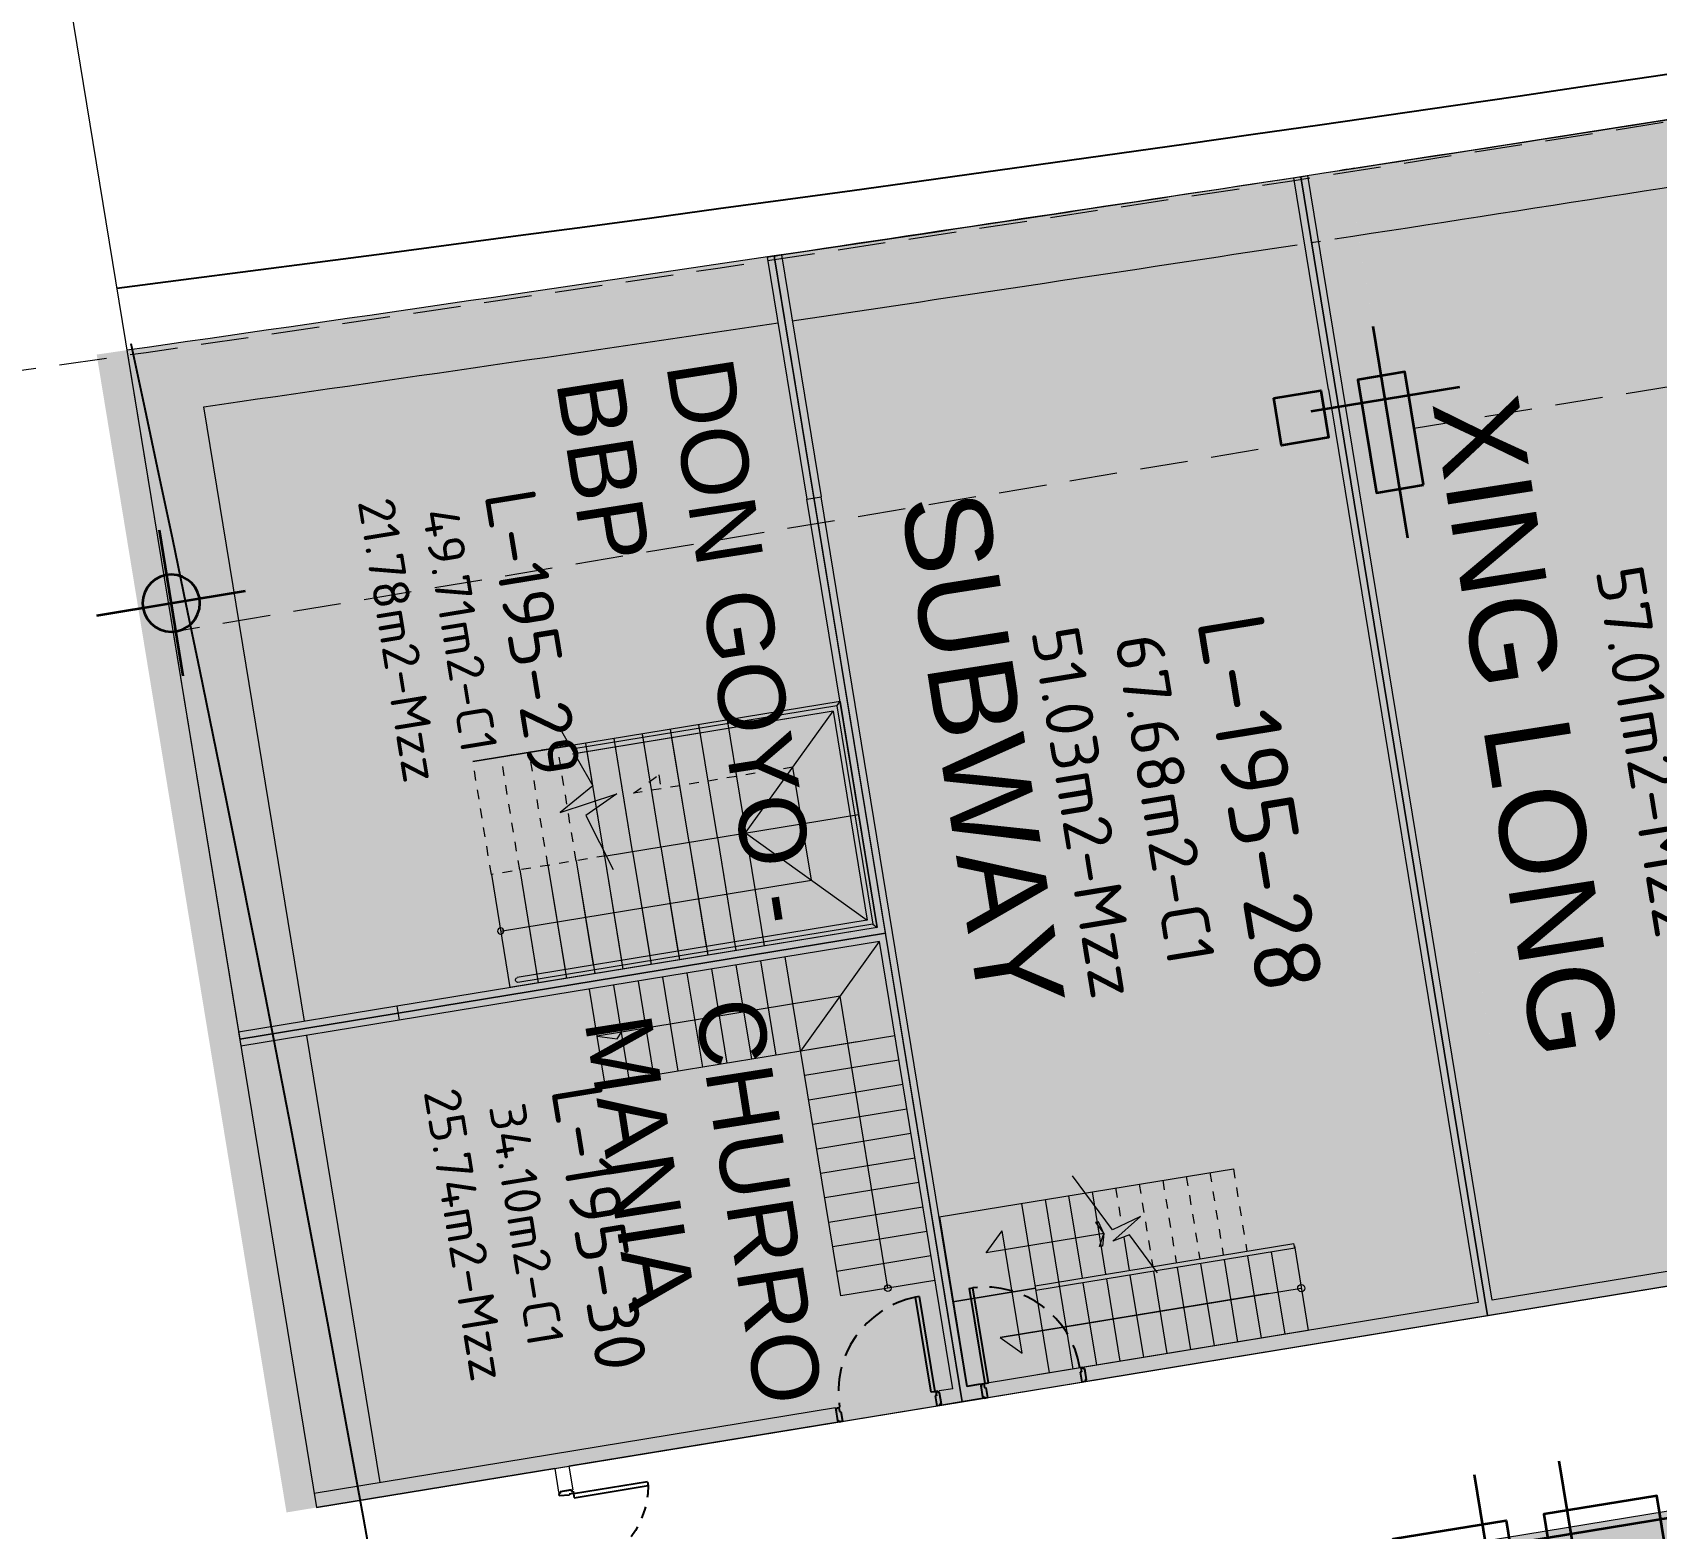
# Model space of a CAD drawing. Header units: metres. Extents: x 2 to 659295185, y -28 to 1124222152.
# Drawn here: x 655546.47 to 655563.49, y 1126398.95 to 1126414.63 of the extents above; entities that cross this region are included whole.
import ezdxf
from ezdxf.enums import TextEntityAlignment as Align

# ---------------------------------------------------------------- set-up
doc = ezdxf.new("R2010")
doc.units = ezdxf.units.M
doc.header["$MEASUREMENT"] = 0
for name, pattern in [('CCSM_C1_CUERPO CK$0$CONTINUA', [0]), ('CCSM_C1_CUERPO CK$0$DASHED', [0.75, 0.5, -0.25]), ('CCSM_C1_CUERPO EL$0$CONTINUA', [0]), ('CCSM_C1_CUERPO EL$0$DASHED', [0.75, 0.5, -0.25]), ('CCSM_C1_CUERPO EL$0$HIDDEN2', [0.1875, 0.125, -0.0625]), ('CONTINUA', [0]), ('DASHDOT', [1, 0.5, -0.25, 0, -0.25]), ('HIDDEN', [0.375, 0.25, -0.125])]:
    doc.linetypes.add(name, pattern=pattern)
doc.layers.get('0').update_dxf_attribs({"linetype": 'CONTINUOUS'})
for name, color, linetype in [('CCSM_C1_CUERPO CK$0$A-PARED', 2, 'CCSM_C1_CUERPO CK$0$CONTINUA'), ('CCSM_C1_CUERPO CK$0$A-VISTA 4', 8, 'CONTINUOUS'), ('CCSM_C1_CUERPO EL$0$A-AREAS COMERCIALES', 151, 'CONTINUOUS'), ('CCSM_C1_CUERPO EL$0$A-LOCAL ID', 7, 'CONTINUOUS'), ('CCSM_C1_CUERPO EL$0$A-PARED', 2, 'CCSM_C1_CUERPO EL$0$CONTINUA'), ('CCSM_C1_CUERPO EL$0$A-PROYECCIONES', 5, 'CCSM_C1_CUERPO EL$0$DASHED'), ('CCSM_C1_CUERPO EL$0$A-PUERTA', 5, 'CCSM_C1_CUERPO EL$0$CONTINUA'), ('CCSM_C1_CUERPO EL$0$A-VISTA 3', 5, 'CONTINUOUS'), ('CCSM_C1_CUERPO EL$0$ID_AREA EXACTA', 7, 'CONTINUOUS'), ('CCSM_C1_CUERPO EL$0$ID_Nº LOCAL', 7, 'CONTINUOUS'), ('CCSM_C1_CUERPO EL$0$ID_RUBRO', 7, 'CONTINUOUS'), ('MESAS DE FERIA', 7, 'CONTINUOUS'), ('PARED', 7, 'CONTINUOUS')]:
    doc.layers.add(name, color=color, linetype=linetype)
for name, color, linetype, lineweight in [('CCSM_XREF ESTRUCTURA15$0$E-CA-COLUMNA', 2, 'CONTINUOUS', 35), ('CCSM_XREF ESTRUCTURA15$0$E-CE-COLUMNA', 2, 'CONTINUOUS', 35), ('CCSM_XREF ESTRUCTURA15$0$E-CL-COLUMNA', 2, 'CONTINUOUS', 35), ('FINO', 3, 'CONTINUOUS', 15), ('LOCALES ASIGNADOS', 41, 'DASHDOT', 0), ('LOCALES FERIA', 11, 'CONTINUOUS', 0), ('NOMBRES LOCATARIOS', 7, 'CONTINUA', 0), ('XREF ESCALERAS', 252, 'CONTINUOUS', 0)]:
    doc.layers.add(name, color=color, linetype=linetype, lineweight=lineweight)
doc.styles.add('CCSM_C1_CUERPO EL$0$ROMANS', font='romans__.ttf')
doc.styles.get("Standard").update_dxf_attribs({"font": 'tahoma.ttf'})

# ---------------------------------------------------------------- blocks, each defined once
blk = doc.blocks.new('CCSM_C1_CUERPO EL$0$P. Doble 180+')
for p, q in [((-0.938, 1.589), (-0.153, 1.589)), ((-0.938, 1.589), (-0.938, 1.549)), ((-0.153, 1.549), (-0.938, 1.549)), ((-0.138, 1.619), (-0.153, 1.619)), ((-0.153, 1.619), (-0.153, 1.594)), ((-0.153, 1.594), (-0.108, 1.594)), ((-0.153, 1.589), (-0.153, 1.549)), ((-0.138, 1.634), (-0.138, 1.619)), ((-0.138, 1.634), (-0.018, 1.634)), ((-0.138, 1.634), (-0.018, 1.634)), ((-0.108, 1.584), (-0.003, 1.595)), ((-0.108, 1.594), (-0.108, 1.584)), ((-0.018, 1.634), (-0.018, 1.619)), ((-0.018, 1.619), (-0.003, 1.619)), ((-0.003, 1.619), (-0.003, 1.594)), ((-0.153, 0.069), (-0.938, 0.069)), ((-0.938, 0.029), (-0.938, 0.069)), ((-0.938, 0.029), (-0.938, 0.069)), ((-0.938, 0.029), (-0.153, 0.029)), ((-0.153, 0.029), (-0.153, 0.069)), ((-0.153, 0.024), (-0.108, 0.024)), ((-0.153, -0.001), (-0.153, 0.024)), ((-0.108, 0.034), (-0.003, 0.024)), ((-0.108, 0.024), (-0.108, 0.034)), ((-0.003, -0.001), (-0.003, 0.024)), ((-0.138, -0.001), (-0.153, -0.001)), ((-0.138, -0.016), (-0.138, -0.001)), ((-0.138, -0.016), (-0.018, -0.016)), ((-0.018, -0.016), (-0.018, -0.001)), ((-0.018, -0.001), (-0.003, -0.001))]:
    blk.add_line(p, q)
at = {"color": 8, "linetype": 'CCSM_C1_CUERPO EL$0$HIDDEN2'}
for centre, radius, start, end in [((-0.069, 1.686), 0.88, 188.9638, 274.317), ((-0.075, -0.06), 0.872, 85.2271, 171.4921)]:
    blk.add_arc(centre, radius, start, end, dxfattribs=at)
blk = doc.blocks.new('CCSM_XREF ESTRUCTURA15$0$CCSM_COLUM REDONDA')
at = {"color": 5}
for p, q in [((0, 0.774), (0, -0.774)), ((-0.789, 0), (0.789, 0))]:
    blk.add_line(p, q, dxfattribs=at)
blk.add_circle((0, 0), 0.3)
blk = doc.blocks.new('CCSM_XREF ESTRUCTURA15$0$COLUM L 120x120')
at = {"color": 5}
for p, q in [((0, 1.095), (0, -0.482)), ((1.474, 0), (-0.774, 0))]:
    blk.add_line(p, q, dxfattribs=at)
blk.add_lwpolyline([(0.95, 0.25), (0.25, 0.25), (0.25, 0.95), (-0.25, 0.95), (-0.25, -0.25), (0.95, -0.25)], close=True)
blk = doc.blocks.new('CCSM_C1_CUERPO EL$0$P-DER 110-15')
for p, q in [((-0.045, 1.01), (-0.085, 1.01)), ((-0.085, 0), (-0.085, 1.01)), ((-0.045, 1.01), (-0.045, 0)), ((-0.015, 0), (-0.035, 0)), ((-0.015, -0.015), (-0.015, 0)), ((-1.1, -0.015), (-1.085, -0.015)), ((-1.1, -0.015), (-1.1, -0.135)), ((-1.1, -0.135), (-1.085, -0.135)), ((-1.085, 0), (-1.065, 0)), ((-1.085, -0.015), (-1.085, 0)), ((-1.085, -0.135), (-1.085, -0.15)), ((-1.085, -0.15), (-1.05, -0.15)), ((-1.065, 0), (-1.065, -0.045)), ((-1.065, -0.045), (-1.05, -0.045)), ((-1.05, -0.045), (-1.05, -0.15)), ((-0.045, 0), (-0.085, 0)), ((-0.035, -0.045), (-0.05, -0.045)), ((-0.05, -0.045), (-0.05, -0.15)), ((-0.015, -0.15), (-0.05, -0.15)), ((-0.035, 0), (-0.035, -0.045)), ((0, -0.015), (-0.015, -0.015)), ((0, -0.135), (-0.015, -0.135)), ((-0.015, -0.135), (-0.015, -0.15)), ((0, -0.015), (0, -0.135))]:
    blk.add_line(p, q)
at = {"color": 8, "linetype": 'CCSM_C1_CUERPO EL$0$DASHED', "ltscale": 0.5}
blk.add_arc((-0.045, 0), 1.011, 92.268, 180, dxfattribs=at)
blk = doc.blocks.new('CCSM_C1_CUERPO EL$0$P-IZQ 110-15')
for p, q in [((0.045, 1.01), (0.085, 1.01)), ((0.045, 1.01), (0.045, 0)), ((0.085, 0), (0.085, 1.01)), ((0, -0.015), (0.015, -0.015)), ((0, -0.015), (0, -0.135)), ((0, -0.135), (0.015, -0.135)), ((0.015, 0), (0.035, 0)), ((0.015, -0.015), (0.015, 0)), ((0.015, -0.135), (0.015, -0.15)), ((0.015, -0.15), (0.05, -0.15)), ((0.035, 0), (0.035, -0.045)), ((0.035, -0.045), (0.05, -0.045)), ((0.045, 0), (0.085, 0)), ((0.05, -0.045), (0.05, -0.15)), ((1.065, -0.045), (1.05, -0.045)), ((1.05, -0.045), (1.05, -0.15)), ((1.085, -0.15), (1.05, -0.15)), ((1.065, 0), (1.065, -0.045)), ((1.085, 0), (1.065, 0)), ((1.085, -0.015), (1.085, 0)), ((1.1, -0.015), (1.085, -0.015)), ((1.1, -0.135), (1.085, -0.135)), ((1.085, -0.135), (1.085, -0.15)), ((1.1, -0.015), (1.1, -0.135))]:
    blk.add_line(p, q)
at = {"color": 8, "linetype": 'CCSM_C1_CUERPO EL$0$DASHED', "ltscale": 0.5}
blk.add_arc((0.045, 0), 1.011, 360, 87.732, dxfattribs=at)
blk = doc.blocks.new('CCSM_XREF ESTRUCTURA15$0$COL REC 120X50')
at = {"color": 5}
for p, q in [((0, -0.789), (0, 0.789)), ((-1.474, 0), (0.774, 0))]:
    blk.add_line(p, q, dxfattribs=at)
blk.add_lwpolyline([(-0.95, -0.25), (0.25, -0.25), (0.25, 0.25), (-0.95, 0.25)], close=True)
blk = doc.blocks.new('CCSM_XREF ESTRUCTURA15$0$CCSM_COLUMNA REC')
at = {"layer": 'CCSM_XREF ESTRUCTURA15$0$E-CA-COLUMNA'}
blk.add_lwpolyline([(-0.25, -0.25), (0.25, -0.25), (0.25, 0.25), (-0.25, 0.25)], close=True, dxfattribs=at)
blk = doc.blocks.new('STAIRS2')
for p, q in [((655560.082, 1126407.36), (655561.096, 1126407.526)), ((655561.096, 1126407.526), (655560.082, 1126407.36))]:
    blk.add_line(p, q)
at = {"layer": 'XREF ESCALERAS', "linetype": 'HIDDEN', "ltscale": 0.02}
for p, q in [((655560.082, 1126407.36), (655561.096, 1126407.526)), ((655560.698, 1126406.245), (655560.504, 1126407.429)), ((655560.994, 1126406.293), (655560.8, 1126407.477)), ((655561.291, 1126406.342), (655561.096, 1126407.526)), ((655560.402, 1126406.196), (655560.208, 1126407.38))]:
    blk.add_line(p, q, dxfattribs=at)
at = {"layer": 'XREF ESCALERAS'}
for p, q in [((655557.248, 1126406.895), (655560.082, 1126407.36)), ((655557.294, 1126406.862), (655560.073, 1126407.318)), ((655557.294, 1126406.862), (655560.073, 1126407.318)), ((655557.351, 1126406.821), (655560.082, 1126407.268)), ((655557.351, 1126406.821), (655560.063, 1126407.265)), ((655559.623, 1126407.244), (655559.616, 1126407.283)), ((655559.81, 1126406.099), (655559.616, 1126407.283)), ((655560.106, 1126406.148), (655559.912, 1126407.332)), ((655558.432, 1126407.089), (655558.438, 1126407.05)), ((655558.432, 1126407.089), (655558.82, 1126404.721)), ((655558.735, 1126407.098), (655558.728, 1126407.138)), ((655558.922, 1126405.954), (655558.728, 1126407.138)), ((655559.031, 1126407.147), (655559.024, 1126407.186)), ((655559.218, 1126406.002), (655559.024, 1126407.186)), ((655559.218, 1126406.002), (655559.039, 1126407.097)), ((655559.327, 1126407.195), (655559.32, 1126407.235)), ((655559.514, 1126406.051), (655559.32, 1126407.235)), ((655559.514, 1126406.051), (655559.335, 1126407.146)), ((655559.81, 1126406.099), (655559.631, 1126407.194)), ((655560.106, 1126406.148), (655559.927, 1126407.243)), ((655557.248, 1126406.895), (655557.636, 1126404.527)), ((655557.248, 1126406.895), (655557.636, 1126404.527)), ((655557.294, 1126406.862), (655557.248, 1126406.895)), ((655557.294, 1126406.862), (655557.669, 1126404.573)), ((655557.294, 1126406.862), (655557.669, 1126404.573)), ((655557.351, 1126406.821), (655557.71, 1126404.63)), ((655558.626, 1126405.905), (655557.351, 1126406.821)), ((655557.351, 1126406.821), (655557.71, 1126404.63)), ((655558.131, 1126405.216), (655557.937, 1126406.4)), ((655560.698, 1126406.245), (655560.878, 1126405.149)), ((655560.698, 1126406.245), (655560.893, 1126405.06)), ((655560.994, 1126406.293), (655561.174, 1126405.198)), ((655560.994, 1126406.293), (655561.189, 1126405.109)), ((655561.291, 1126406.342), (655561.485, 1126405.157)), ((655561.291, 1126406.342), (655561.485, 1126405.157)), ((655560.087, 1126406.144), (655557.442, 1126405.711)), ((655559.81, 1126406.099), (655559.99, 1126405.004)), ((655559.81, 1126406.099), (655560.004, 1126404.915)), ((655560.106, 1126406.148), (655560.286, 1126405.052)), ((655560.106, 1126406.148), (655560.3, 1126404.963)), ((655560.402, 1126406.196), (655560.582, 1126405.101)), ((655560.402, 1126406.196), (655560.596, 1126405.012)), ((655558.626, 1126405.905), (655557.71, 1126404.63)), ((655558.922, 1126405.954), (655559.102, 1126404.858)), ((655558.922, 1126405.954), (655559.116, 1126404.769)), ((655559.218, 1126406.002), (655559.398, 1126404.907)), ((655559.218, 1126406.002), (655559.412, 1126404.818)), ((655559.514, 1126406.051), (655559.694, 1126404.955)), ((655559.514, 1126406.051), (655559.708, 1126404.866)), ((655561.388, 1126405.75), (655558.131, 1126405.216)), ((655557.71, 1126404.63), (655561.381, 1126405.232)), ((655557.71, 1126404.63), (655561.381, 1126405.232)), ((655557.636, 1126404.527), (655561.485, 1126405.157)), ((655557.636, 1126404.527), (655561.485, 1126405.157)), ((655557.669, 1126404.573), (655561.387, 1126405.182)), ((655557.669, 1126404.573), (655561.387, 1126405.182)), ((655560.59, 1126405.052), (655560.596, 1126405.012)), ((655560.886, 1126405.1), (655560.893, 1126405.06)), ((655561.182, 1126405.149), (655561.189, 1126405.109)), ((655559.702, 1126404.906), (655559.708, 1126404.866)), ((655559.998, 1126404.954), (655560.004, 1126404.915)), ((655560.294, 1126405.003), (655560.3, 1126404.963)), ((655558.814, 1126404.76), (655558.82, 1126404.721)), ((655559.11, 1126404.809), (655559.116, 1126404.769)), ((655559.406, 1126404.857), (655559.412, 1126404.818)), ((655557.669, 1126404.573), (655557.636, 1126404.527))]:
    blk.add_line(p, q, dxfattribs=at)
at = {"layer": 'XREF ESCALERAS', "linetype": 'CCSM_C1_CUERPO CK$0$DASHED', "ltscale": 0.02}
for p, q in [((655559.608, 1126406.674), (655559.292, 1126406.773)), ((655559.292, 1126406.773), (655559.319, 1126406.627)), ((655557.937, 1126406.4), (655559.608, 1126406.674)), ((655560.087, 1126406.144), (655561.291, 1126406.342)), ((655560.087, 1126406.144), (655561.291, 1126406.342))]:
    blk.add_line(p, q, dxfattribs=at)
at = {"layer": 'XREF ESCALERAS'}
blk.add_lwpolyline([(655560.116, 1126407.531), (655559.986, 1126406.882), (655560.398, 1126406.729), (655559.773, 1126406.724), (655560.154, 1126406.613), (655560.064, 1126405.983)], dxfattribs=at)
blk.add_lwpolyline([(655560.116, 1126407.531), (655559.986, 1126406.882), (655560.398, 1126406.729), (655559.773, 1126406.724), (655560.154, 1126406.613), (655560.064, 1126405.983)], dxfattribs=at)
at = {"layer": 'XREF ESCALERAS', "linetype": 'CCSM_C1_CUERPO CK$0$DASHED', "ltscale": 0.02}
blk.add_lwpolyline([(655557.937, 1126406.4), (655559.608, 1126406.674), (655559.292, 1126406.773), (655559.319, 1126406.627)], dxfattribs=at)
at = {"layer": 'XREF ESCALERAS'}
blk.add_circle((655561.388, 1126405.75), 0.0332, dxfattribs=at)
blk.add_arc((655561.38, 1126405.206), 0.0253, 287.3371, 88.5915, dxfattribs=at)
blk.add_arc((655561.38, 1126405.206), 0.0253, 287.3371, 88.5915, dxfattribs=at)
blk = doc.blocks.new('CCSM_C1_CUERPO EL$0$IDENT LOCAL')
at = {"style": 'CCSM_C1_CUERPO EL$0$ROMANS'}
for tag, height, p in [('NºLOCAL', 0.7, (0.201, 1.671)), ('AREA-EXACTA', 0.5, (0, 0.85)), ('RUBRO', 0.35, (0, 0)), ('USO', 0.35, (0, -0.85))]:
    blk.add_attdef(tag, text='', height=height, dxfattribs=at).set_placement(p, align=Align.BOTTOM_CENTER)

msp = doc.modelspace()

# ---------------------------------------------------------------- hatches: boundary and pattern name
at = {"layer": 'LOCALES ASIGNADOS'}
h = msp.add_hatch(color=256, dxfattribs=at)
edge = h.paths.add_edge_path()
edge.add_arc((219491.1056, 1054914.3756), 441878.9229, 9.308049718, 9.309563548, ccw=False)
edge.add_line((655551.8097, 1126384.9626), (655564.5398, 1126387.0492))
edge.add_line((655564.5398, 1126387.0492), (655562.5867, 1126398.9652))
edge.add_line((655562.5867, 1126398.9652), (655552.3922, 1126397.2942))
edge.add_line((655552.3922, 1126397.2942), (655552.4569, 1126396.8995))
edge.add_line((655552.4569, 1126396.8995), (655549.9212, 1126396.4839))
h = msp.add_hatch(color=256, dxfattribs=at)
edge = h.paths.add_edge_path()
edge.add_line((655527.1552, 1126387.0016), (655538.9973, 1126388.9427))
edge.add_arc((823018.0965, 1153841.5836), 169714.1602, 189.306932041, 189.308957667, ccw=False)
edge.add_line((655538.0268, 1126394.8637), (655526.1848, 1126392.9226))
edge.add_line((655526.1848, 1126392.9226), (655527.1552, 1126387.0016))
h.paths.add_polyline_path([(655539.9677, 1126383.0216), (655538.9972, 1126388.9427), (655527.1552, 1126387.0017), (655528.1257, 1126381.0806)])
h = msp.add_hatch(color=256, dxfattribs=at)
edge = h.paths.add_edge_path()
edge.add_arc((691312.3147, 1132240.3442), 36223.8148, 189.27992105, 189.33698147)
edge.add_line((655568.4218, 1126363.3652), (655625.1157, 1126372.655))
edge.add_line((655625.1157, 1126372.655), (655622.4869, 1126388.6938))
edge.add_line((655622.4869, 1126388.6938), (655613.0873, 1126387.1531))
edge.add_line((655613.0873, 1126387.1531), (655609.9546, 1126406.7292))
edge.add_line((655609.9546, 1126406.7292), (655562.5867, 1126398.9652))
at = {"layer": 'LOCALES FERIA'}
h = msp.add_hatch(color=11, dxfattribs=at)
edge = h.paths.add_edge_path()
edge.add_line((655568.1317, 1126402.2301), (655566.1828, 1126414.12))
edge.add_arc((655438.806, 1127212.5768), 808.5531, 278.6387572, 279.0639484, ccw=False)
edge.add_line((655560.254, 1126413.1967), (655562.2106, 1126401.2596))
edge.add_line((655562.2106, 1126401.2596), (655568.1317, 1126402.2301))
h = msp.add_hatch(color=11, dxfattribs=at)
edge = h.paths.add_edge_path()
edge.add_line((655562.2106, 1126401.2596), (655560.254, 1126413.1967))
edge.add_arc((655427.161, 1127270.3428), 867.4175, 278.4248012, 278.8260995, ccw=False)
edge.add_line((655554.2474, 1126412.2856), (655556.2157, 1126400.277))
edge.add_line((655556.2157, 1126400.277), (655562.2106, 1126401.2596))
for points in [[(655554.2474, 1126412.2856), (655547.1459, 1126411.2523), (655548.3304, 1126404.0259), (655555.411, 1126405.1865)], [(655548.3304, 1126404.0259), (655549.1351, 1126399.1164), (655556.2157, 1126400.277), (655555.411, 1126405.1865)]]:
    msp.add_hatch(color=11, dxfattribs=at).paths.add_polyline_path(points)

# ---------------------------------------------------------------- linework, layer by layer
at = {"layer": 'CCSM_C1_CUERPO CK$0$A-PARED', "lineweight": 5}
msp.add_lwpolyline([(655556.2654, 1126400.4371), (655554.7369, 1126409.7627)], dxfattribs=at)
at = {"layer": 'CCSM_C1_CUERPO CK$0$A-VISTA 4', "lineweight": 5}
msp.add_line((655549.324, 1126404.2647), (655548.2683, 1126410.7055), dxfattribs=at)
msp.add_lwpolyline([(655550.1166, 1126399.4293), (655549.3483, 1126404.1167)], dxfattribs=at)
for start, end in [(278.7279085, 279.0222622), (278.4537996, 278.7088405), (278.1567424, 278.4466487)]:
    msp.add_arc((655377.7276, 1127600.5384), 1201.9927, start, end, dxfattribs=at)
at = {"layer": 'CCSM_C1_CUERPO EL$0$A-AREAS COMERCIALES', "lineweight": 5}
for points in [[(655538.5815, 1126465.4833), (655549.4499, 1126399.168), (655625.7204, 1126411.6693), (655626.1491, 1126409.0542), (655612.2276, 1126406.7724), (655613.93, 1126396.3859), (655625.6975, 1126398.3146), (655626.2141, 1126395.1693), (655630.0694, 1126395.8012), (655629.5227, 1126399.1363), (655629.4985, 1126399.2843), (655632.4765, 1126399.772), (655630.7242, 1126410.4628), (655633.5963, 1126410.9336), (655633.2485, 1126413.0552), (655630.4258, 1126412.5926), (655628.9458, 1126421.6221), (655631.4622, 1126422.0345), (655631.3651, 1126422.6266), (655631.9572, 1126422.7237), (655631.6499, 1126424.5986), (655631.4088, 1126426.07)], [(655551.8097, 1126384.9626), (655563.6517, 1126386.9036), (655561.6985, 1126398.8196), (655610.0286, 1126406.7413), (655613.211, 1126387.3254), (655622.6106, 1126388.866), (655625.2633, 1126372.682), (655567.5336, 1126363.2197), (655565.5927, 1126375.0616), (655553.487, 1126373.0774), (655552.9688, 1126377.076), (655552.723, 1126378.9115), (655552.2692, 1126382.0232), (655551.8097, 1126384.9626)], [(655549.4499, 1126399.168), (655556.2157, 1126400.277), (655555.411, 1126405.1865), (655548.6455, 1126404.0776)]]:
    msp.add_lwpolyline(points, dxfattribs=at)
for points in [[(655568.1317, 1126402.2301), (655566.1828, 1126414.12, -0.0011027), (655559.7656, 1126413.1167), (655561.722, 1126401.1795)], [(655561.722, 1126401.1795), (655559.7661, 1126413.1134, -0.0001761), (655554.2474, 1126412.2856), (655556.2157, 1126400.277)], [(655548.6456, 1126404.0775), (655555.411, 1126405.1865), (655554.2474, 1126412.2856, -0.0014269), (655547.4623, 1126411.2974)]]:
    msp.add_lwpolyline(points, format="xyb", close=True, dxfattribs=at)
at = {"layer": 'CCSM_C1_CUERPO EL$0$A-PARED', "lineweight": 5}
for p, q in [((655554.9131, 1126400.0635), (655552.0948, 1126399.6015)), ((655552.0948, 1126399.6015), (655552.1352, 1126399.3548)), ((655552.0948, 1126399.6015), (655552.1352, 1126399.3548)), ((655551.9468, 1126399.5773), (655549.4499, 1126399.168)), ((655551.9468, 1126399.5773), (655551.9872, 1126399.3305)), ((655551.9872, 1126399.3305), (655552.1352, 1126399.3548))]:
    msp.add_line(p, q, dxfattribs=at)
at = {"layer": 'CCSM_C1_CUERPO EL$0$A-PARED', "color": 3, "lineweight": 5}
for points in [[(655560.0549, 1126410.8877), (655559.6915, 1126413.1053)], [(655560.203, 1126410.912), (655559.8397, 1126413.128)], [(655554.1732, 1126412.2745), (655554.5889, 1126409.7384)], [(655554.3216, 1126412.2966), (655554.7369, 1126409.7627)], [(655550.2919, 1126404.4234), (655548.6334, 1126404.1516)], [(655550.3162, 1126404.2754), (655548.6577, 1126404.0035)], [(655548.6334, 1126404.1516), (655548.6577, 1126404.0035)]]:
    msp.add_lwpolyline(points, dxfattribs=at)
at = {"layer": 'CCSM_C1_CUERPO EL$0$A-PARED', "lineweight": 5}
for points in [[(655560.0549, 1126410.8877), (655561.6239, 1126401.3154), (655557.0056, 1126400.5584)], [(655566.3114, 1126402.0837), (655561.7719, 1126401.3397), (655560.203, 1126410.912)], [(655554.5889, 1126409.7384), (655554.7369, 1126409.7627)], [(655555.3248, 1126405.2483), (655554.5889, 1126409.7384)], [(655556.2654, 1126400.4371), (655554.7369, 1126409.7627)], [(655555.3248, 1126405.2483), (655550.2919, 1126404.4234)], [(655555.3491, 1126405.1003), (655550.3162, 1126404.2754)], [(655556.1174, 1126400.4129), (655555.3491, 1126405.1003)], [(655550.2919, 1126404.4234), (655550.3162, 1126404.2754)], [(655566.8241, 1126402.0158), (655557.5183, 1126400.4905)], [(655557.5183, 1126400.4905), (655557.494, 1126400.6385)], [(655556.4085, 1126400.4606), (655556.2654, 1126400.4371)], [(655556.4328, 1126400.3125), (655556.4085, 1126400.4606)], [(655556.1174, 1126400.4129), (655555.9743, 1126400.3894)], [(655555.9986, 1126400.2414), (655555.9743, 1126400.3894)], [(655556.4328, 1126400.3125), (655555.9986, 1126400.2414)], [(655554.8888, 1126400.2115), (655549.4257, 1126399.316)], [(655554.9131, 1126400.0635), (655554.8888, 1126400.2115)], [(655551.9468, 1126399.5773), (655551.9872, 1126399.3305), (655552.1352, 1126399.3548)], [(655549.4257, 1126399.316), (655549.4499, 1126399.168)]]:
    msp.add_lwpolyline(points, dxfattribs=at)
at = {"layer": 'CCSM_C1_CUERPO EL$0$A-PARED'}
msp.add_lwpolyline([(655556.4085, 1126400.4606), (655556.2654, 1126400.4371)], dxfattribs=at)
at = {"layer": 'CCSM_C1_CUERPO EL$0$A-PARED', "color": 3, "lineweight": 5}
for centre, start, end in [((655377.5598, 1127600.5109), 278.7204155, 278.7275702), ((655378.0483, 1127600.591), 278.7204155, 278.7275702), ((655377.7276, 1127600.5384), 278.4461464, 278.4533015)]:
    msp.add_arc(centre, 1201.2927, start, end, dxfattribs=at)
at = {"layer": 'CCSM_C1_CUERPO EL$0$A-PROYECCIONES', "lineweight": 5}
msp.add_line((655560.0568, 1126410.3814), (655547.9762, 1126408.3505), dxfattribs=at)
msp.add_lwpolyline([(655421.1065, 1126403.1157, 0.0062103), (655452.1715, 1126404.6309, 0.0092237), (655503.3398, 1126408.847, 0.0058318), (655535.1153, 1126412.626), (655535.6132, 1126409.5887, 0.0194724), (655631.4645, 1126426.348, 0.0707147)], format="xyb", dxfattribs=at)
msp.add_lwpolyline([(655625.9113, 1126421.1247), (655619.9163, 1126420.1421), (655608.0743, 1126418.2011), (655596.2323, 1126416.2601), (655584.3904, 1126414.3191), (655560.9531, 1126410.4776)], dxfattribs=at)
at = {"layer": 'CCSM_C1_CUERPO EL$0$A-VISTA 3', "lineweight": 5}
for centre, radius, start, end in [((655377.7103, 1127600.6482), 1201.4038, 278.7275871, 279.0220886), ((655377.7051, 1127600.6887), 1201.4446, 278.4533096, 278.7084635), ((655377.7276, 1127600.5384), 1201.9927, 278.715991, 278.720758), ((655377.7276, 1127600.5384), 1201.9927, 278.715991, 278.720758)]:
    msp.add_arc(centre, radius, start, end, dxfattribs=at)
at = {"layer": 'FINO', "ltscale": 1.5}
for p, q in [((655555.9745, 1126402.2137), (655559.0583, 1126402.7191)), ((655555.9745, 1126402.2137), (655559.0583, 1126402.7191)), ((655556.8379, 1126402.3552), (655557.1291, 1126400.5789)), ((655556.8379, 1126402.3552), (655557.1291, 1126400.5789)), ((655557.0846, 1126402.3956), (655557.3758, 1126400.6193)), ((655557.0846, 1126402.3956), (655557.3758, 1126400.6193)), ((655557.3314, 1126402.4361), (655557.4729, 1126401.5726)), ((655557.3314, 1126402.4361), (655557.4729, 1126401.5726)), ((655557.5781, 1126402.4765), (655557.7196, 1126401.613)), ((655557.5781, 1126402.4765), (655557.7196, 1126401.613)), ((655557.9092, 1126402.0018), (655557.9663, 1126401.6535)), ((655557.9092, 1126402.0018), (655557.9663, 1126401.6535)), ((655556.9795, 1126401.4917), (655559.6933, 1126401.9365)), ((655556.9795, 1126401.4917), (655559.6933, 1126401.9365)), ((655559.7013, 1126401.8872), (655556.9876, 1126401.4424)), ((655559.7013, 1126401.8872), (655556.9876, 1126401.4424)), ((655559.4546, 1126401.8467), (655559.5962, 1126400.9833)), ((655559.4546, 1126401.8467), (655559.5962, 1126400.9833)), ((655559.7013, 1126401.8872), (655559.6933, 1126401.9365)), ((655559.7013, 1126401.8872), (655559.6933, 1126401.9365)), ((655559.6973, 1126401.9119), (655559.8429, 1126401.0237)), ((655559.6973, 1126401.9119), (655559.8429, 1126401.0237)), ((655558.2211, 1126401.6446), (655558.3626, 1126400.7811)), ((655558.2211, 1126401.6446), (655558.3626, 1126400.7811)), ((655558.4678, 1126401.685), (655558.6093, 1126400.8215)), ((655558.4678, 1126401.685), (655558.6093, 1126400.8215)), ((655558.7145, 1126401.7254), (655558.856, 1126400.862)), ((655558.7145, 1126401.7254), (655558.856, 1126400.862)), ((655558.9612, 1126401.7659), (655559.1028, 1126400.9024)), ((655558.9612, 1126401.7659), (655559.1028, 1126400.9024)), ((655559.2079, 1126401.8063), (655559.3495, 1126400.9428)), ((655559.2079, 1126401.8063), (655559.3495, 1126400.9428)), ((655557.481, 1126401.5232), (655557.6225, 1126400.6598)), ((655557.481, 1126401.5232), (655557.6225, 1126400.6598)), ((655557.7277, 1126401.5637), (655557.8692, 1126400.7002)), ((655557.7277, 1126401.5637), (655557.8692, 1126400.7002)), ((655557.9744, 1126401.6041), (655558.1159, 1126400.7406)), ((655557.9744, 1126401.6041), (655558.1159, 1126400.7406)), ((655556.9835, 1126401.467), (655556.12, 1126401.3255)), ((655556.12, 1126401.3255), (655556.9835, 1126401.467)), ((655556.9835, 1126401.467), (655556.12, 1126401.3255)), ((655556.12, 1126401.3255), (655556.9835, 1126401.467)), ((655556.6369, 1126400.9542), (655559.7701, 1126401.4678)), ((655556.6369, 1126400.9542), (655559.7701, 1126401.4678)), ((655559.8429, 1126401.0237), (655556.2656, 1126400.4374))]:
    msp.add_line(p, q, dxfattribs=at)
at = {"layer": 'FINO', "linetype": 'HIDDEN', "ltscale": 0.025}
for p, q in [((655558.8116, 1126402.6787), (655558.9531, 1126401.8152)), ((655558.8116, 1126402.6787), (655558.9531, 1126401.8152)), ((655559.0583, 1126402.7191), (655559.1998, 1126401.8556)), ((655559.0583, 1126402.7191), (655559.1998, 1126401.8556)), ((655557.8248, 1126402.5169), (655557.8893, 1126402.1231)), ((655557.8248, 1126402.5169), (655557.8893, 1126402.1231)), ((655558.0715, 1126402.5574), (655558.213, 1126401.6939)), ((655558.0715, 1126402.5574), (655558.213, 1126401.6939)), ((655558.3182, 1126402.5978), (655558.4597, 1126401.7343)), ((655558.3182, 1126402.5978), (655558.4597, 1126401.7343)), ((655558.5649, 1126402.6382), (655558.7064, 1126401.7748)), ((655558.5649, 1126402.6382), (655558.7064, 1126401.7748))]:
    msp.add_line(p, q, dxfattribs=at)
at = {"layer": 'FINO'}
for p, q in [((655556.4689, 1126401.8387), (655556.634, 1126402.0684)), ((655556.4689, 1126401.8387), (655556.634, 1126402.0684)), ((655557.7025, 1126402.0409), (655556.4689, 1126401.8387)), ((655557.7025, 1126402.0409), (655556.4689, 1126401.8387)), ((655556.8442, 1126400.7855), (655556.634, 1126402.0684)), ((655556.8442, 1126400.7855), (655556.634, 1126402.0684)), ((655558.2639, 1126401.6262), (655557.9695, 1126402.0249)), ((655558.2639, 1126401.6262), (655557.9695, 1126402.0249)), ((655559.4247, 1126401.4112), (655556.6145, 1126400.9506)), ((655559.4247, 1126401.4112), (655556.6145, 1126400.9506)), ((655556.6145, 1126400.9506), (655556.8442, 1126400.7855)), ((655556.6145, 1126400.9506), (655556.8442, 1126400.7855))]:
    msp.add_line(p, q, dxfattribs=at)
msp.add_lwpolyline([(655557.9695, 1126402.0249), (655557.7946, 1126401.958), (655558.0855, 1126402.2166), (655557.7927, 1126402.077), (655557.3728, 1126402.6455)], dxfattribs=at)
msp.add_lwpolyline([(655557.9695, 1126402.0249), (655557.7946, 1126401.958), (655558.0855, 1126402.2166), (655557.7927, 1126402.077), (655557.3728, 1126402.6455)], dxfattribs=at)
for points in [[(655557.7025, 1126402.0409), (655557.6435, 1126402.1615), (655557.6135, 1126402.1566)], [(655557.7025, 1126402.0409), (655557.6435, 1126402.1615), (655557.6135, 1126402.1566)], [(655557.7025, 1126402.0409), (655557.6851, 1126401.9077), (655557.6551, 1126401.9028)], [(655557.7025, 1126402.0409), (655557.6851, 1126401.9077), (655557.6551, 1126401.9028)]]:
    msp.add_lwpolyline(points, close=True, dxfattribs=at)
msp.add_circle((655559.7701, 1126401.4678), 0.0375, dxfattribs=at)
msp.add_circle((655559.7701, 1126401.4678), 0.0375, dxfattribs=at)
at = {"layer": 'MESAS DE FERIA'}
for centre, radius, start, end in [((655435.616, 1127281.3346), 876.538, 277.3238872, 283.2378814), ((655191.3752, 1126334.5231), 364.3268, 358.138152, 12.175695)]:
    msp.add_arc(centre, radius, start, end, dxfattribs=at)
at = {"layer": 'PARED', "lineweight": 5}
msp.add_line((655555.9745, 1126402.2137), (655556.2656, 1126400.4374), dxfattribs=at)
at = {"layer": 'PARED'}
msp.add_line((655555.9745, 1126402.2137), (655556.2656, 1126400.4374), dxfattribs=at)
at = {"layer": 'XREF ESCALERAS', "color": 3}
for p, q in [((655554.5238, 1126403.9517), (655555.3489, 1126405.1003)), ((655554.2672, 1126403.9096, -0.0006), (655554.1055, 1126404.8965)), ((655554.9443, 1126401.3859), (655554.3621, 1126404.9385)), ((655553.2409, 1126403.7414, -0.0006), (655553.0792, 1126404.7282)), ((655553.4975, 1126403.7835, -0.0006), (655553.3357, 1126404.7703)), ((655553.7541, 1126403.8255, -0.0006), (655553.5923, 1126404.8124)), ((655554.0106, 1126403.8676, -0.0006), (655553.8489, 1126404.8544)), ((655552.4712, 1126403.6152, -0.0006), (655552.3094, 1126404.6021)), ((655552.7278, 1126403.6573, -0.0006), (655552.566, 1126404.6441)), ((655552.9843, 1126403.6994, -0.0006), (655552.8226, 1126404.6862)), ((655554.9363, 1126404.526), (655552.3903, 1126404.1087, -0.0003)), ((655555.2628, 1126402.5344), (655554.9363, 1126404.526)), ((655552.3903, 1126404.1087, -0.0003), (655552.6014, 1126404.08)), ((655552.6014, 1126404.08), (655552.6469, 1126404.1507, -0.0003)), ((655555.5106, 1126404.1134), (655554.5238, 1126403.9517)), ((655555.1159, 1126404.0487), (655554.5238, 1126403.9517)), ((655555.5527, 1126403.8569), (655554.5659, 1126403.6951)), ((655555.5947, 1126403.6003), (655554.6079, 1126403.4385)), ((655555.6368, 1126403.3437), (655554.65, 1126403.182)), ((655555.6789, 1126403.0871), (655554.692, 1126402.9254)), ((655555.7209, 1126402.8306), (655554.7341, 1126402.6688)), ((655555.763, 1126402.574), (655554.7761, 1126402.4122)), ((655555.4378, 1126401.4668), (655555.2628, 1126402.5344)), ((655555.805, 1126402.3174), (655554.8182, 1126402.1557)), ((655555.8471, 1126402.0608), (655554.8602, 1126401.8991)), ((655555.8891, 1126401.8043), (655554.9023, 1126401.6425)), ((655555.9312, 1126401.5477), (655554.9443, 1126401.3859))]:
    msp.add_line(p, q, dxfattribs=at)
msp.add_lwpolyline([(655554.5238, 1126403.9517), (655552.4712, 1126403.6152)], dxfattribs=at)
msp.add_circle((655555.4378, 1126401.4668), 0.034, dxfattribs=at)
msp.add_circle((655555.4378, 1126401.4668), 0.034, dxfattribs=at)

# ---------------------------------------------------------------- block references
at = {"layer": 'CCSM_C1_CUERPO EL$0$A-LOCAL ID', "lineweight": 5}
ref = msp.add_blockref('CCSM_C1_CUERPO EL$0$IDENT LOCAL', (655550.0111, 1126408.2103), dxfattribs=dict(at, xscale=0.7629542034186922, yscale=0.7629542034186922, zscale=0.7629542034186922, rotation=279.3084512890604))
ref.add_attrib('AREA-EXACTA', '49.71m2-C1', dxfattribs={"layer": 'CCSM_C1_CUERPO EL$0$ID_AREA EXACTA', "height": 0.38148, "rotation": 279.30845, "style": 'CCSM_C1_CUERPO EL$0$ROMANS'}).set_placement((655550.6511, 1126408.3152), align=Align.BOTTOM_CENTER)
ref.add_attrib('RUBRO', '21.78m2-Mzz', dxfattribs={"layer": 'CCSM_C1_CUERPO EL$0$ID_RUBRO', "height": 0.381477, "rotation": 279.30845, "style": 'CCSM_C1_CUERPO EL$0$ROMANS'}).set_placement((655550.0111, 1126408.2103), align=Align.BOTTOM_CENTER)
ref.add_attrib('NºLOCAL', 'L-195-29', dxfattribs={"layer": 'CCSM_C1_CUERPO EL$0$ID_Nº LOCAL', "height": 0.53407, "rotation": 279.30845, "style": 'CCSM_C1_CUERPO EL$0$ROMANS'}).set_placement((655551.2941, 1126408.2649), align=Align.BOTTOM_CENTER)
ref = msp.add_blockref('CCSM_C1_CUERPO EL$0$IDENT LOCAL', (655563.0228, 1126407.0279), dxfattribs=dict(at, rotation=279.3084512864317))
ref.add_attrib('AREA-EXACTA', '78.39m2-C1', dxfattribs={"layer": 'CCSM_C1_CUERPO EL$0$ID_AREA EXACTA', "height": 0.5, "rotation": 279.30845, "style": 'CCSM_C1_CUERPO EL$0$ROMANS'}).set_placement((655563.8616, 1126407.1654), align=Align.BOTTOM_CENTER)
ref.add_attrib('RUBRO', '57.01m2-Mzz', dxfattribs={"layer": 'CCSM_C1_CUERPO EL$0$ID_RUBRO', "height": 0.5, "rotation": 279.30845, "style": 'CCSM_C1_CUERPO EL$0$ROMANS'}).set_placement((655563.0228, 1126407.0279), align=Align.BOTTOM_CENTER)
ref.add_attrib('NºLOCAL', 'L-195-27', dxfattribs={"layer": 'CCSM_C1_CUERPO EL$0$ID_Nº LOCAL', "height": 0.7, "rotation": 279.30845, "style": 'CCSM_C1_CUERPO EL$0$ROMANS'}).set_placement((655564.7044, 1126407.0994), align=Align.BOTTOM_CENTER)
ref = msp.add_blockref('CCSM_C1_CUERPO EL$0$IDENT LOCAL', (655557.1076, 1126406.3905), dxfattribs=dict(at, rotation=279.3084512864317))
ref.add_attrib('AREA-EXACTA', '67.68m2-C1', dxfattribs={"layer": 'CCSM_C1_CUERPO EL$0$ID_AREA EXACTA', "height": 0.5, "rotation": 279.30845, "style": 'CCSM_C1_CUERPO EL$0$ROMANS'}).set_placement((655557.9464, 1126406.528), align=Align.BOTTOM_CENTER)
ref.add_attrib('RUBRO', '51.03m2-Mzz', dxfattribs={"layer": 'CCSM_C1_CUERPO EL$0$ID_RUBRO', "height": 0.5, "rotation": 279.30845, "style": 'CCSM_C1_CUERPO EL$0$ROMANS'}).set_placement((655557.1076, 1126406.3905), align=Align.BOTTOM_CENTER)
ref.add_attrib('NºLOCAL', 'L-195-28', dxfattribs={"layer": 'CCSM_C1_CUERPO EL$0$ID_Nº LOCAL', "height": 0.7, "rotation": 279.30845, "style": 'CCSM_C1_CUERPO EL$0$ROMANS'}).set_placement((655558.7892, 1126406.4621), align=Align.BOTTOM_CENTER)
ref = msp.add_blockref('CCSM_C1_CUERPO EL$0$IDENT LOCAL', (655550.7086, 1126401.979), dxfattribs=dict(at, xscale=0.7629542034186922, yscale=0.7629542034186922, zscale=0.7629542034186922, rotation=279.3084512890604))
ref.add_attrib('AREA-EXACTA', '34.10m2-C1', dxfattribs={"layer": 'CCSM_C1_CUERPO EL$0$ID_AREA EXACTA', "height": 0.38148, "rotation": 279.30845, "style": 'CCSM_C1_CUERPO EL$0$ROMANS'}).set_placement((655551.3486, 1126402.0839), align=Align.BOTTOM_CENTER)
ref.add_attrib('RUBRO', '25.74m2-Mzz', dxfattribs={"layer": 'CCSM_C1_CUERPO EL$0$ID_RUBRO', "height": 0.381477, "rotation": 279.30845, "style": 'CCSM_C1_CUERPO EL$0$ROMANS'}).set_placement((655550.7086, 1126401.979), align=Align.BOTTOM_CENTER)
ref.add_attrib('NºLOCAL', 'L-195-30', dxfattribs={"layer": 'CCSM_C1_CUERPO EL$0$ID_Nº LOCAL', "height": 0.53407, "rotation": 279.30845, "style": 'CCSM_C1_CUERPO EL$0$ROMANS'}).set_placement((655551.9916, 1126402.0336), align=Align.BOTTOM_CENTER)
at = {"layer": 'CCSM_C1_CUERPO EL$0$A-PUERTA', "lineweight": 5}
for name, p, rotation in [('CCSM_C1_CUERPO EL$0$P-IZQ 110-15', (655556.4085, 1126400.4606), 9.308451266684852), ('CCSM_C1_CUERPO EL$0$P-DER 110-15', (655555.9743, 1126400.3894), 9.308794900916253)]:
    msp.add_blockref(name, p, dxfattribs=dict(at, rotation=rotation))
at = {"layer": 'CCSM_C1_CUERPO EL$0$A-PUERTA', "lineweight": 5, "xscale": -1, "rotation": 9.30845552572145}
msp.add_blockref('CCSM_C1_CUERPO EL$0$P. Doble 180+', (655552.2489, 1126397.7175), dxfattribs=at)
at = {"layer": 'CCSM_XREF ESTRUCTURA15$0$E-CE-COLUMNA', "lineweight": 5}
for name, p, rotation in [('CCSM_XREF ESTRUCTURA15$0$COL REC 120X50', (655560.6497, 1126410.7825), 99.30845126668484), ('CCSM_XREF ESTRUCTURA15$0$COLUM L 120x120', (655562.5988, 1126398.8912), 279.3084512601026)]:
    msp.add_blockref(name, p, dxfattribs=dict(at, rotation=rotation))
at = {"layer": 'CCSM_XREF ESTRUCTURA15$0$E-CL-COLUMNA', "lineweight": 5, "xscale": -1}
for name, p, rotation in [('CCSM_XREF ESTRUCTURA15$0$CCSM_COLUMNA REC', (655559.7697, 1126410.5876), 189.3083668192774), ('CCSM_XREF ESTRUCTURA15$0$CCSM_COLUM REDONDA', (655547.9277, 1126408.6466), 189.3084511723752), ('CCSM_XREF ESTRUCTURA15$0$COLUM L 120x120', (655561.7107, 1126398.7456), 99.30845127326714)]:
    msp.add_blockref(name, p, dxfattribs=dict(at, rotation=rotation))
at = {"layer": 'XREF ESCALERAS', "xscale": -1, "rotation": 18.61700316157914}
msp.add_blockref('STAIRS2', (1636404.0719, 268221.8721), dxfattribs=at)

# ---------------------------------------------------------------- texts
at = {"layer": 'NOMBRES LOCATARIOS', "attachment_point": 1, "rotation": 278.87912}
for s, width, insert, char_height in [('{\\fArial|b0|i0|c0|p34;\\C7;DON GOYO - BBP}', 6.891565, (655553.8035, 1126411.2558, 315.4987), 0.7), ('{\\fArial|b0|i0|c0|p34;\\C7;XING LONG}', 9.787968, (655562.0321, 1126410.8797, 315.4987), 0.9), ('{\\fArial|b0|i0|c0|p34;\\C7;SUBWAY}', 4.430132, (655556.4573, 1126409.8684, 315.4987), 0.9), ('{\\fArial|b0|i0|c0|p34;\\C7;CHURRO\\PMANIA}', 6.891565, (655554.1014, 1126404.5529, 315.4987), 0.7)]:
    msp.add_mtext_dynamic_manual_height_columns(s, width=width, gutter_width=25, heights=[0], dxfattribs=dict(at, insert=insert, char_height=char_height))

doc.saveas('drawing.dxf')
